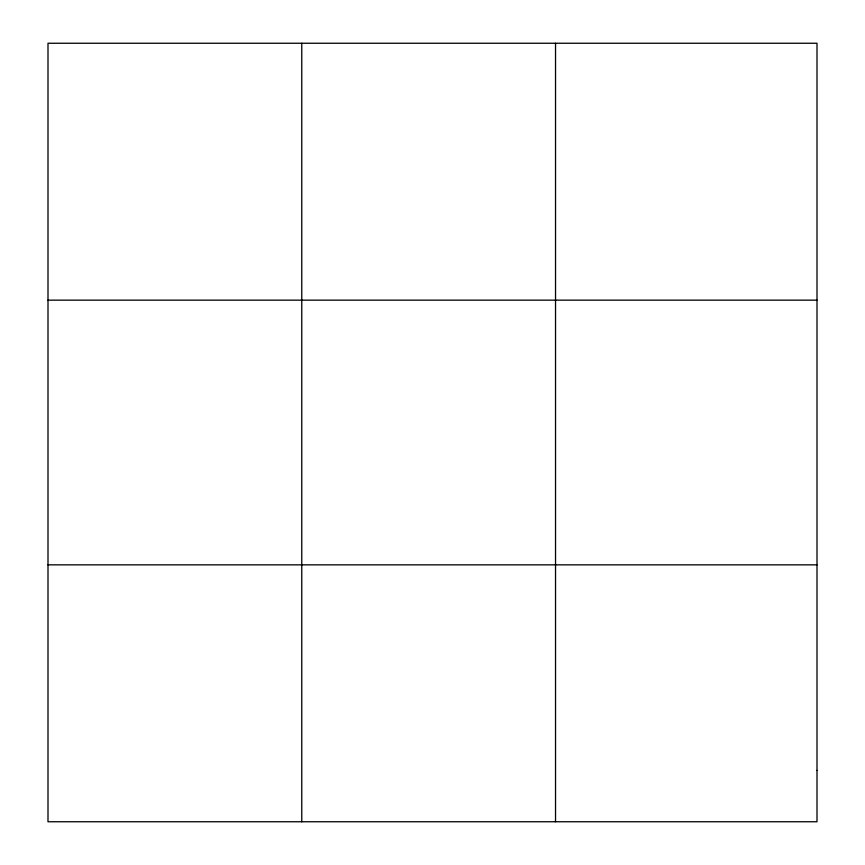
<?xml version="1.0" encoding="UTF-8"?>
<svg xmlns="http://www.w3.org/2000/svg" width="865" height="865" viewBox="0 0 865 865"><rect width="100%" height="100%" fill="white"/><g stroke="black" fill="none" stroke-linecap="round" stroke-linejoin="round"><path stroke-width="1.3" d="M301.766 821.75L301.766 43.25M555.535 821.75L555.535 43.25M47.997 300.155L817.003 300.155M47.997 564.845L817.003 564.845M817.003 770.369L817.003 821.75L47.997 821.75L47.997 43.25L817.003 43.25L817.003 770.369"/></g></svg>
